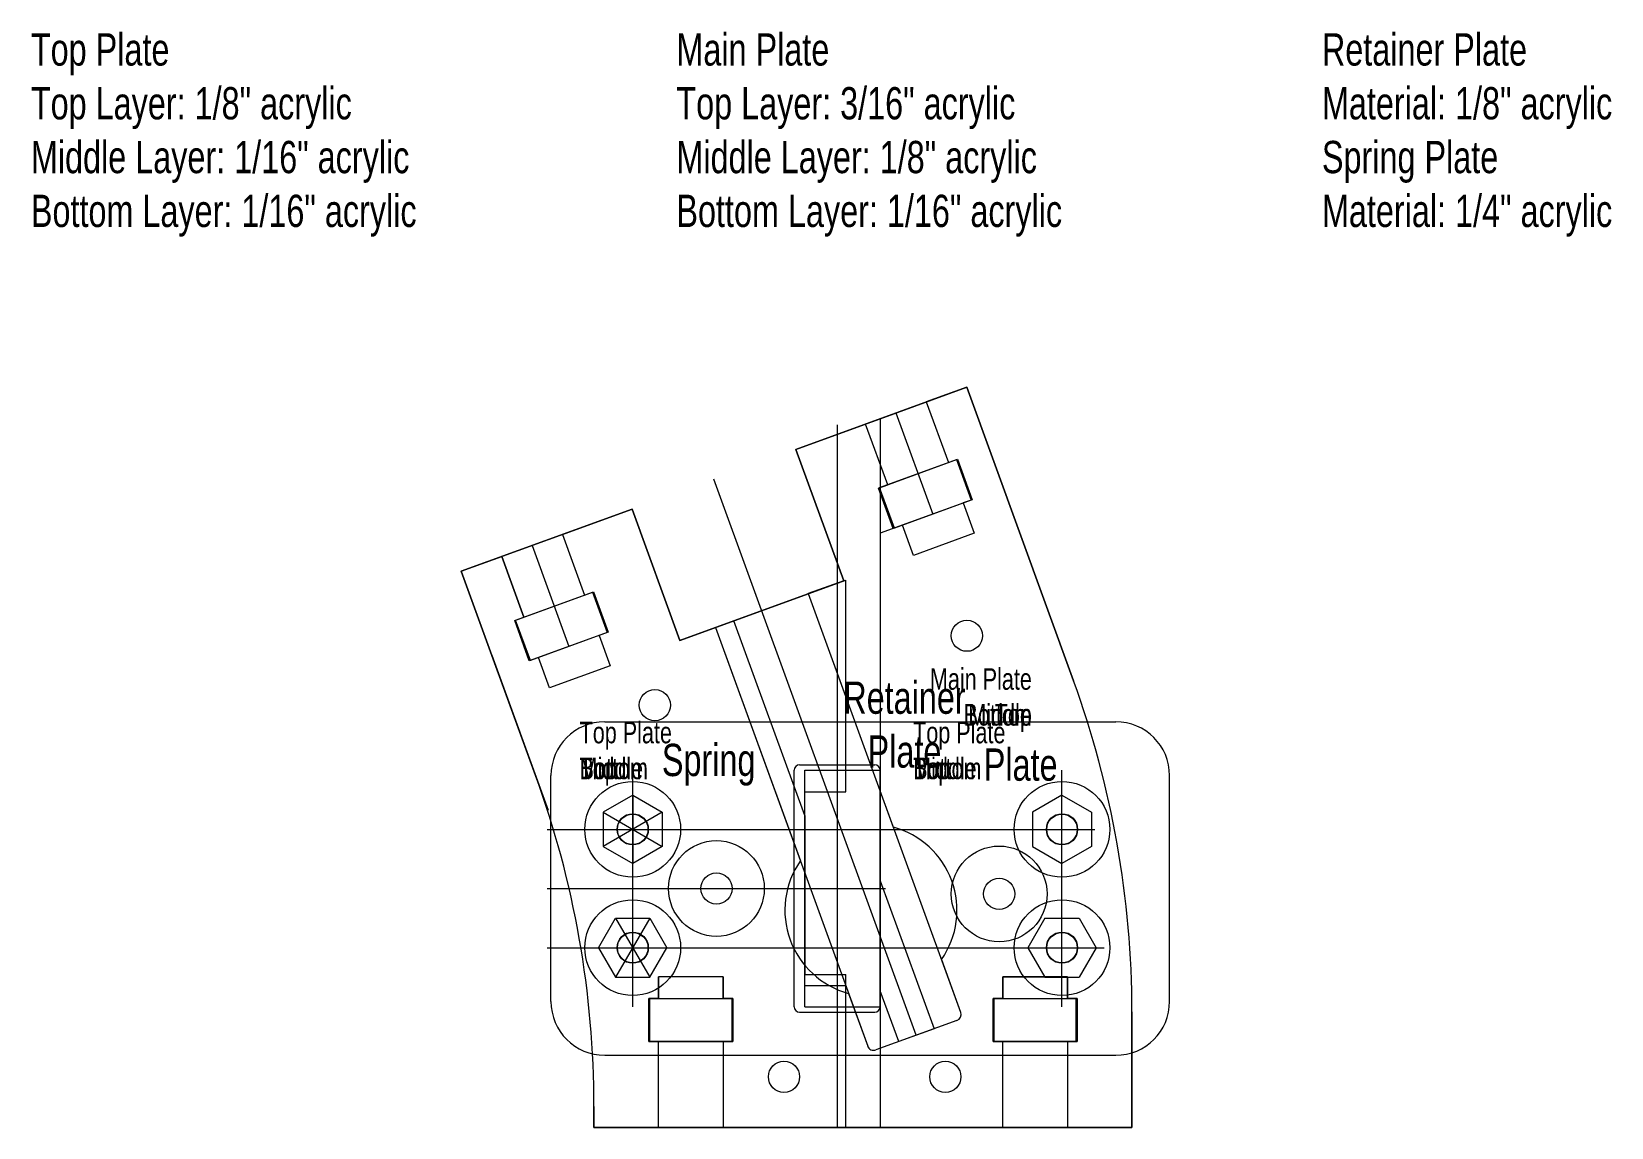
# Model space of a CAD drawing. Header units: millimetres. Extents: x 30 to 177, y 68 to 170.
import ezdxf

# ---------------------------------------------------------------- set-up
doc = ezdxf.new("R2010")
doc.units = ezdxf.units.MM
for name, color, linetype, lineweight, true_color in [('Drawing', 5, 'CONTINUOUS', 0, 0x0000ff), ('Drawing 2', 5, 'CONTINUOUS', 0, 0x0000ff), ('Main Plate Bottom Layer', 7, 'CONTINUOUS', 0, 0x000000), ('Main Plate Bottom Text', 4, 'CONTINUOUS', 0, 0x00ffff), ('Main Plate Middle Layer', 7, 'CONTINUOUS', 0, 0x000000), ('Main Plate Middle Text', 4, 'CONTINUOUS', 0, 0x00ffff), ('Main Plate Top Layer', 7, 'CONTINUOUS', 0, 0x000000), ('Main Plate Top Text', 4, 'CONTINUOUS', 0, 0x00ffff), ('Notes', 7, 'CONTINUOUS', 0, 0xffffff), ('Retainer Plate', 7, 'CONTINUOUS', 0, 0x000000), ('Retainer Plate Text', 4, 'CONTINUOUS', 0, 0x00ffff), ('Spring Plate', 7, 'CONTINUOUS', 0, 0xffffff), ('Spring Plate Text', 4, 'CONTINUOUS', 0, 0x00ffff), ('Top Plate Bottom Layer', 7, 'CONTINUOUS', 0, 0x000000), ('Top Plate Bottom Text', 4, 'CONTINUOUS', 0, 0x00ffff), ('Top Plate Middle Layer', 7, 'CONTINUOUS', 0, 0x000000), ('Top Plate Middle Layer Text', 4, 'CONTINUOUS', 0, 0x00ffff), ('Top Plate Top', 7, 'CONTINUOUS', 0, 0x000000), ('Top Plate Top Text', 4, 'CONTINUOUS', 0, 0x00ffff)]:
    doc.layers.add(name, color=color, linetype=linetype, lineweight=lineweight, true_color=true_color)
doc.styles.get("Standard").update_dxf_attribs({"font": 'txt', "width": 0.75})

msp = doc.modelspace()

# ---------------------------------------------------------------- linework, layer by layer
at = {"layer": 'Drawing'}
for p, q in [((110.41, 134.71), (113.83, 125.31)), ((104.94, 133.59), (104.94, 68.29)), ((112.3, 76.87), (93.49, 128.55)), ((76.58, 122.39), (80, 113)), ((85.94, 79.5), (85.94, 101.5)), ((125.84, 79.5), (125.84, 101.5)), ((78, 96), (128.88, 96)), ((78, 90.5), (109.44, 90.5)), ((78, 85), (129.76, 85))]:
    msp.add_line(p, q, dxfattribs=at)
for centre in [(85.94, 96), (125.84, 96), (93.72, 90.5), (120, 90), (85.94, 85), (125.84, 85)]:
    msp.add_circle(centre, 4.45, dxfattribs=at)
at = {"layer": 'Drawing 2'}
for p, q in [((85.94, 99.18), (85.94, 92.83)), ((83.19, 97.59), (88.69, 94.42)), ((88.69, 97.59), (83.19, 94.42)), ((84.35, 87.75), (87.53, 82.25)), ((87.53, 87.75), (84.35, 82.25)), ((82.76, 85), (89.12, 85))]:
    msp.add_line(p, q, dxfattribs=at)
at = {"layer": 'Main Plate Bottom Layer'}
for p, q in [((116.98, 137.1), (101.1, 131.32)), ((126.91, 109.82), (116.98, 137.1)), ((101.1, 131.32), (105.55, 119.1)), ((108.79, 127.73), (116.12, 130.4)), ((116.12, 130.4), (117.49, 126.64)), ((110.16, 123.98), (108.79, 127.73)), ((117.49, 126.64), (110.16, 123.98)), ((85.88, 125.78), (70, 120)), ((85.88, 125.78), (90.33, 113.56)), ((70, 120), (76.91, 101.01)), ((105.55, 119.1), (102.26, 117.91)), ((74.97, 115.42), (82.29, 118.09)), ((82.29, 118.09), (83.66, 114.33)), ((102.26, 117.91), (110.16, 96.2)), ((76.33, 111.66), (74.97, 115.42)), ((93.62, 114.76), (90.33, 113.56)), ((93.62, 114.76), (101.52, 93.06)), ((83.66, 114.33), (76.33, 111.66)), ((114.64, 83.9), (116.42, 79)), ((87.44, 80.29), (95.24, 80.29)), ((87.44, 76.29), (87.44, 80.29)), ((95.24, 80.29), (95.24, 76.29)), ((105.99, 80.75), (107.78, 75.86)), ((119.44, 80.29), (127.24, 80.29)), ((119.44, 76.29), (119.44, 80.29)), ((127.24, 80.29), (127.24, 76.29)), ((116.06, 78.24), (108.54, 75.5)), ((132.34, 68.29), (132.34, 79.04)), ((95.24, 76.29), (87.44, 76.29)), ((127.24, 76.29), (119.44, 76.29)), ((82.34, 70.23), (82.34, 68.29)), ((82.34, 68.29), (132.34, 68.29))]:
    msp.add_line(p, q, dxfattribs=at)
for centre in [(117, 114), (88, 107.55), (85.94, 96), (125.84, 96), (93.72, 90.5), (120, 90), (85.94, 85), (125.84, 85), (100, 73), (115, 73)]:
    msp.add_circle(centre, 1.45, dxfattribs=at)
for centre, radius, start, end in [((42.34, 79.04), 90, 0, 20), ((-7.66, 70.23), 90, 0, 20), ((108.08, 88.48), 8, 325.0996, 74.9004), ((108.08, 88.48), 8, 145.0996, 254.9004), ((115.86, 78.8), 0.6, 290, 20), ((108.34, 76.06), 0.6, 200, 290)]:
    msp.add_arc(centre, radius, start, end, dxfattribs=at)
at = {"layer": 'Main Plate Middle Layer'}
for p, q in [((116.98, 137.1), (101.1, 131.32)), ((126.91, 109.82), (116.98, 137.1)), ((105.55, 119.1), (101.1, 131.32)), ((108.79, 127.73), (116.12, 130.4)), ((116.12, 130.4), (117.49, 126.64)), ((110.16, 123.98), (108.79, 127.73)), ((117.49, 126.64), (116.65, 126.34)), ((116.65, 126.34), (117.67, 123.52)), ((85.88, 125.78), (70, 120)), ((90.33, 113.56), (85.88, 125.78)), ((111.01, 124.28), (110.16, 123.98)), ((112.03, 121.46), (111.01, 124.28)), ((117.67, 123.52), (112.03, 121.46)), ((70, 120), (76.91, 101.01)), ((102.26, 117.91), (105.55, 119.1)), ((74.97, 115.42), (82.29, 118.09)), ((82.29, 118.09), (83.66, 114.33)), ((102.26, 117.91), (116.42, 79)), ((76.33, 111.66), (74.97, 115.42)), ((93.62, 114.76), (90.33, 113.56)), ((93.62, 114.76), (107.78, 75.86)), ((83.66, 114.33), (82.82, 114.02)), ((82.82, 114.02), (83.84, 111.2)), ((77.18, 111.97), (76.33, 111.66)), ((78.21, 109.15), (77.18, 111.97)), ((83.84, 111.2), (78.21, 109.15)), ((94.34, 82.29), (88.34, 82.29)), ((88.34, 82.29), (88.34, 80.29)), ((94.34, 80.29), (94.34, 82.29)), ((126.34, 82.29), (120.34, 82.29)), ((120.34, 82.29), (120.34, 80.29)), ((126.34, 80.29), (126.34, 82.29)), ((88.34, 80.29), (87.44, 80.29)), ((87.44, 80.29), (87.44, 76.29)), ((95.24, 80.29), (94.34, 80.29)), ((95.24, 76.29), (95.24, 80.29)), ((120.34, 80.29), (119.44, 80.29)), ((119.44, 80.29), (119.44, 76.29)), ((127.24, 80.29), (126.34, 80.29)), ((127.24, 76.29), (127.24, 80.29)), ((116.06, 78.24), (108.54, 75.5)), ((132.34, 68.29), (132.34, 79.04)), ((87.44, 76.29), (95.24, 76.29)), ((119.44, 76.29), (127.24, 76.29)), ((82.34, 70.23), (82.34, 68.29)), ((132.34, 68.29), (82.34, 68.29))]:
    msp.add_line(p, q, dxfattribs=at)
for centre in [(117, 114), (88, 107.55), (85.94, 96), (125.84, 96), (93.72, 90.5), (120, 90), (85.94, 85), (125.84, 85), (100, 73), (115, 73)]:
    msp.add_circle(centre, 1.45, dxfattribs=at)
for centre, radius, start, end in [((42.34, 79.04), 90, 0, 20), ((-7.66, 70.23), 90, 0, 20), ((115.86, 78.8), 0.6, 290, 20), ((108.34, 76.06), 0.6, 200, 290)]:
    msp.add_arc(centre, radius, start, end, dxfattribs=at)
at = {"layer": 'Main Plate Top Layer'}
for p, q in [((116.98, 137.1), (113.23, 135.73)), ((126.91, 109.82), (116.98, 137.1)), ((113.23, 135.73), (115.28, 130.09)), ((101.1, 131.32), (107.59, 133.68)), ((109.64, 128.04), (107.59, 133.68)), ((105.55, 119.1), (101.1, 131.32)), ((115.28, 130.09), (116.12, 130.4)), ((116.12, 130.4), (117.49, 126.64)), ((108.79, 127.73), (109.64, 128.04)), ((110.16, 123.98), (108.79, 127.73)), ((117.49, 126.64), (116.65, 126.34)), ((116.65, 126.34), (117.67, 123.52)), ((85.88, 125.78), (79.4, 123.42)), ((90.33, 113.56), (85.88, 125.78)), ((79.4, 123.42), (81.45, 117.78)), ((111.01, 124.28), (110.16, 123.98)), ((112.03, 121.46), (111.01, 124.28)), ((117.67, 123.52), (112.03, 121.46)), ((73.76, 121.37), (70, 120)), ((75.81, 115.73), (73.76, 121.37)), ((70, 120), (76.91, 101.01)), ((102.26, 117.91), (105.55, 119.1)), ((81.45, 117.78), (82.29, 118.09)), ((82.29, 118.09), (83.66, 114.33)), ((102.26, 117.91), (116.42, 79)), ((74.97, 115.42), (75.81, 115.73)), ((76.33, 111.66), (74.97, 115.42)), ((93.62, 114.76), (90.33, 113.56)), ((93.62, 114.76), (107.78, 75.86)), ((83.66, 114.33), (82.82, 114.02)), ((82.82, 114.02), (83.84, 111.2)), ((77.18, 111.97), (76.33, 111.66)), ((78.21, 109.15), (77.18, 111.97)), ((83.84, 111.2), (78.21, 109.15)), ((85.94, 99.18), (83.19, 97.59)), ((85.94, 99.18), (88.69, 97.59)), ((125.84, 99.18), (123.09, 97.59)), ((125.84, 99.18), (128.59, 97.59)), ((83.19, 97.59), (83.19, 94.42)), ((88.69, 97.59), (88.69, 94.42)), ((123.09, 97.59), (123.09, 94.42)), ((128.59, 97.59), (128.59, 94.42)), ((83.19, 94.42), (85.94, 92.83)), ((88.69, 94.42), (85.94, 92.83)), ((123.09, 94.42), (125.84, 92.83)), ((128.59, 94.42), (125.84, 92.83)), ((82.76, 85), (84.35, 87.75)), ((84.35, 87.75), (87.53, 87.75)), ((87.53, 87.75), (89.12, 85)), ((124.25, 87.75), (122.66, 85)), ((124.25, 87.75), (127.43, 87.75)), ((127.43, 87.75), (129.02, 85)), ((82.76, 85), (84.35, 82.25)), ((87.53, 82.25), (89.12, 85)), ((122.66, 85), (124.25, 82.25)), ((129.02, 85), (127.43, 82.25)), ((84.35, 82.25), (87.53, 82.25)), ((88.34, 80.29), (88.34, 82.29)), ((94.34, 82.29), (88.34, 82.29)), ((94.34, 82.29), (94.34, 80.29)), ((120.34, 80.29), (120.34, 82.29)), ((120.34, 82.29), (126.34, 82.29)), ((124.25, 82.25), (127.43, 82.25)), ((126.34, 82.29), (126.34, 80.29)), ((87.44, 80.29), (88.34, 80.29)), ((87.44, 76.29), (87.44, 80.29)), ((94.34, 80.29), (95.24, 80.29)), ((95.24, 80.29), (95.24, 76.29)), ((119.44, 80.29), (120.34, 80.29)), ((119.44, 76.29), (119.44, 80.29)), ((126.34, 80.29), (127.24, 80.29)), ((127.24, 80.29), (127.24, 76.29)), ((116.06, 78.24), (108.54, 75.5)), ((132.34, 68.29), (132.34, 79.04)), ((88.34, 76.29), (87.44, 76.29)), ((88.34, 68.29), (88.34, 76.29)), ((94.34, 76.29), (94.34, 68.29)), ((95.24, 76.29), (94.34, 76.29)), ((120.34, 76.29), (119.44, 76.29)), ((120.34, 68.29), (120.34, 76.29)), ((126.34, 76.29), (126.34, 68.29)), ((127.24, 76.29), (126.34, 76.29)), ((82.34, 70.23), (82.34, 68.29)), ((82.34, 68.29), (88.34, 68.29)), ((94.34, 68.29), (120.34, 68.29)), ((126.34, 68.29), (132.34, 68.29))]:
    msp.add_line(p, q, dxfattribs=at)
for centre in [(117, 114), (88, 107.55), (93.72, 90.5), (120, 90), (100, 73), (115, 73)]:
    msp.add_circle(centre, 1.45, dxfattribs=at)
for centre, radius, start, end in [((42.34, 79.04), 90, 0, 20), ((-7.66, 70.23), 90, 0, 20), ((115.86, 78.8), 0.6, 290, 20), ((108.34, 76.06), 0.6, 200, 290)]:
    msp.add_arc(centre, radius, start, end, dxfattribs=at)
at = {"layer": 'Retainer Plate'}
for p, q in [((116.98, 137.1), (101.1, 131.32)), ((126.91, 109.82), (116.98, 137.1)), ((101.1, 131.32), (105.55, 119.1)), ((85.88, 125.78), (70, 120)), ((90.33, 113.56), (85.88, 125.78)), ((70, 120), (76.91, 101.01)), ((105.55, 119.1), (90.33, 113.56)), ((132.34, 68.29), (132.34, 79.04)), ((82.34, 70.23), (82.34, 68.29)), ((82.34, 70.23), (82.34, 68.29)), ((82.34, 68.29), (132.34, 68.29))]:
    msp.add_line(p, q, dxfattribs=at)
for centre in [(117, 114), (88, 107.55), (85.94, 96), (125.84, 96), (93.72, 90.5), (120, 90), (85.94, 85), (125.84, 85), (100, 73), (115, 73)]:
    msp.add_circle(centre, 1.45, dxfattribs=at)
for centre in [(42.34, 79.04), (-7.66, 70.23)]:
    msp.add_arc(centre, 90, 360, 20, dxfattribs=at)
at = {"layer": 'Spring Plate'}
for p, q in [((83.34, 106), (130.84, 106)), ((100.94, 79.5), (100.94, 101.5)), ((101.44, 102), (108.44, 102)), ((108.94, 79.5), (108.94, 101.5)), ((78.34, 80), (78.34, 101)), ((135.84, 80), (135.84, 101)), ((101.44, 79), (108.44, 79)), ((83.34, 75), (130.84, 75))]:
    msp.add_line(p, q, dxfattribs=at)
for centre in [(85.94, 96), (125.84, 96), (85.94, 85), (125.84, 85)]:
    msp.add_circle(centre, 1.42, dxfattribs=at)
for centre, radius, start, end in [((83.34, 101), 5, 90, 180), ((130.84, 101), 5, 0, 90), ((101.44, 101.5), 0.5, 90, 180), ((108.44, 101.5), 0.5, 0, 90), ((83.34, 80), 5, 180, 270), ((101.44, 79.5), 0.5, 180, 270), ((108.44, 79.5), 0.5, 270, 0), ((130.84, 80), 5, 270, 0)]:
    msp.add_arc(centre, radius, start, end, dxfattribs=at)
at = {"layer": 'Top Plate Bottom Layer'}
for p, q in [((113.23, 135.73), (116.98, 137.1)), ((116.98, 137.1), (126.91, 109.82)), ((113.23, 135.73), (115.28, 130.09)), ((115.28, 130.09), (116.03, 130.37)), ((116.03, 130.37), (117.4, 126.61)), ((117.4, 126.61), (108.94, 123.53)), ((79.4, 123.42), (85.88, 125.78)), ((85.88, 125.78), (90.33, 113.56)), ((79.4, 123.42), (81.45, 117.78)), ((108.94, 123.53), (108.94, 91.22)), ((70, 120), (73.76, 121.37)), ((73.76, 121.37), (75.81, 115.73)), ((76.91, 101.01), (70, 120)), ((81.45, 117.78), (82.2, 118.06)), ((82.2, 118.06), (83.57, 114.3)), ((75.06, 115.46), (75.81, 115.73)), ((76.43, 111.7), (75.06, 115.46)), ((90.33, 113.56), (95.35, 115.39)), ((101.94, 97.3), (95.35, 115.39)), ((83.57, 114.3), (76.43, 111.7)), ((72.84, 112.18), (78.09, 97.77)), ((108.94, 98.5), (108.94, 94.15)), ((101.94, 97.3), (101.94, 82.5)), ((108.94, 91.22), (113.95, 77.47)), ((101.94, 82.5), (105.74, 82.5)), ((105.74, 68.29), (105.74, 82.5)), ((108.94, 80.99), (108.94, 68.29)), ((110.66, 76.27), (108.94, 80.99)), ((87.54, 76.29), (87.54, 80.29)), ((87.54, 80.29), (95.14, 80.29)), ((95.14, 80.29), (95.14, 76.29)), ((119.54, 76.29), (119.54, 80.29)), ((119.54, 80.29), (127.14, 80.29)), ((127.14, 80.29), (127.14, 76.29)), ((132.34, 79.04), (132.34, 68.29)), ((113.95, 77.47), (110.66, 76.27)), ((95.14, 76.29), (87.54, 76.29)), ((127.14, 76.29), (119.54, 76.29)), ((82.34, 68.29), (82.34, 70.23)), ((105.74, 68.29), (82.34, 68.29)), ((132.34, 68.29), (108.94, 68.29))]:
    msp.add_line(p, q, dxfattribs=at)
for centre in [(117, 114), (88, 107.55), (85.94, 96), (125.84, 96), (93.72, 90.5), (120, 90), (85.94, 85), (125.84, 85), (100, 73), (115, 73)]:
    msp.add_circle(centre, 1.45, dxfattribs=at)
for centre in [(42.34, 79.04), (-7.66, 70.23)]:
    msp.add_arc(centre, 90, 360, 20, dxfattribs=at)
at = {"layer": 'Top Plate Middle Layer'}
for p, q in [((108.94, 134.17), (116.98, 137.1)), ((116.98, 137.1), (126.91, 109.82)), ((108.94, 134.17), (108.94, 68.29)), ((108.89, 127.77), (116.03, 130.37)), ((116.03, 130.37), (117.4, 126.61)), ((110.26, 124.01), (108.89, 127.77)), ((117.4, 126.61), (110.26, 124.01)), ((70, 120), (85.88, 125.78)), ((70, 120), (83.3, 124.84)), ((85.88, 125.78), (90.33, 113.56)), ((76.91, 101.01), (70, 120)), ((90.33, 113.56), (105.74, 119.17)), ((105.74, 99.5), (105.74, 119.17)), ((75.06, 115.46), (82.2, 118.06)), ((82.2, 118.06), (83.57, 114.3)), ((76.43, 111.7), (75.06, 115.46)), ((83.57, 114.3), (76.43, 111.7)), ((72.84, 112.18), (78.09, 97.77)), ((101.94, 81.5), (101.94, 99.5)), ((101.94, 99.5), (105.74, 99.5)), ((101.94, 81.5), (105.74, 81.5)), ((105.74, 68.29), (105.74, 81.5)), ((87.54, 80.29), (95.14, 80.29)), ((87.54, 76.29), (87.54, 80.29)), ((95.14, 80.29), (95.14, 76.29)), ((119.54, 80.29), (127.14, 80.29)), ((119.54, 76.29), (119.54, 80.29)), ((127.14, 80.29), (127.14, 76.29)), ((132.34, 79.04), (132.34, 68.29)), ((95.14, 76.29), (87.54, 76.29)), ((127.14, 76.29), (119.54, 76.29)), ((82.34, 68.29), (82.34, 70.23)), ((105.74, 68.29), (82.34, 68.29)), ((132.34, 68.29), (108.94, 68.29))]:
    msp.add_line(p, q, dxfattribs=at)
for centre in [(117, 114), (88, 107.55), (85.94, 96), (125.84, 96), (93.72, 90.5), (120, 90), (85.94, 85), (125.84, 85), (100, 73), (115, 73)]:
    msp.add_circle(centre, 1.45, dxfattribs=at)
for centre in [(42.34, 79.04), (-7.66, 70.23)]:
    msp.add_arc(centre, 90, 360, 20, dxfattribs=at)
at = {"layer": 'Top Plate Top'}
for p, q in [((108.94, 134.17), (116.98, 137.1)), ((116.98, 137.1), (126.91, 109.82)), ((105.74, 133.01), (108.94, 134.17)), ((101.1, 131.32), (105.74, 133.01)), ((105.55, 119.1), (101.1, 131.32)), ((70, 120), (85.88, 125.78)), ((90.33, 113.56), (85.88, 125.78)), ((76.91, 101.01), (70, 120)), ((105.55, 119.1), (90.33, 113.56)), ((72.84, 112.18), (78.09, 97.77)), ((101.94, 101.5), (108.94, 101.5)), ((101.94, 79.5), (101.94, 101.5)), ((108.94, 79.5), (108.94, 101.5)), ((101.94, 79.5), (108.94, 79.5)), ((132.34, 79.04), (132.34, 68.29)), ((82.34, 68.29), (82.34, 70.23)), ((132.34, 68.29), (82.34, 68.29))]:
    msp.add_line(p, q, dxfattribs=at)
for centre in [(117, 114), (88, 107.55), (85.94, 96), (125.84, 96), (93.72, 90.5), (120, 90), (85.94, 85), (125.84, 85), (100, 73), (115, 73)]:
    msp.add_circle(centre, 1.45, dxfattribs=at)
for centre in [(42.34, 79.04), (-7.66, 70.23)]:
    msp.add_arc(centre, 90, 360, 20, dxfattribs=at)

# ---------------------------------------------------------------- texts
at = {"layer": 'Main Plate Bottom Text', "insert": (123.04, 110.98), "char_height": 2, "width": 100, "attachment_point": 3}
msp.add_mtext('Main\\~Plate\\PBottom', dxfattribs=at)
at = {"layer": 'Main Plate Middle Text', "insert": (123.04, 110.98), "char_height": 2, "width": 100, "attachment_point": 3}
msp.add_mtext('Main\\~Plate\\PMiddle', dxfattribs=at)
at = {"layer": 'Main Plate Top Text', "insert": (123.04, 110.98), "char_height": 2, "width": 100, "attachment_point": 3}
msp.add_mtext('Main\\~Plate\\PTop', dxfattribs=at)
at = {"layer": 'Notes', "char_height": 3, "width": 100, "attachment_point": 1}
for s, insert in [('Top\\~Plate\\PTop\\~Layer:\\~1/8"\\~acrylic\\PMiddle\\~Layer:\\~1/16"\\~acrylic\\PBottom\\~Layer:\\~1/16"\\~acrylic', (30, 170)), ('Main\\~Plate\\PTop\\~Layer:\\~3/16"\\~acrylic\\PMiddle\\~Layer:\\~1/8"\\~acrylic\\PBottom\\~Layer:\\~1/16"\\~acrylic', (90, 170)), ('Retainer\\~Plate\\PMaterial:\\~1/8"\\~acrylic\\PSpring\\~Plate\\PMaterial:\\~1/4"\\~acrylic', (150, 170))]:
    msp.add_mtext(s, dxfattribs=dict(at, insert=insert))
at = {"layer": 'Retainer Plate Text', "insert": (111.2, 105.72), "char_height": 3, "width": 100, "attachment_point": 5}
msp.add_mtext('Retainer\\PPlate', dxfattribs=at)
at = {"layer": 'Spring Plate Text', "char_height": 3, "width": 100, "attachment_point": 5}
for s, insert in [('Spring', (93, 102)), ('Plate', (122, 102))]:
    msp.add_mtext(s, dxfattribs=dict(at, insert=insert))
at = {"layer": 'Top Plate Bottom Text', "char_height": 2, "width": 100, "attachment_point": 1}
for insert in [(81, 106), (112, 106)]:
    msp.add_mtext('Top\\~Plate\\PBottom', dxfattribs=dict(at, insert=insert))
at = {"layer": 'Top Plate Middle Layer Text', "char_height": 2, "width": 100, "attachment_point": 1}
for insert in [(81, 106), (112, 106)]:
    msp.add_mtext('Top\\~Plate\\PMiddle', dxfattribs=dict(at, insert=insert))
at = {"layer": 'Top Plate Top Text', "char_height": 2, "width": 100, "attachment_point": 1}
for insert in [(81, 106), (112, 106)]:
    msp.add_mtext('Top\\~Plate\\PTop', dxfattribs=dict(at, insert=insert))

doc.saveas('drawing.dxf')
